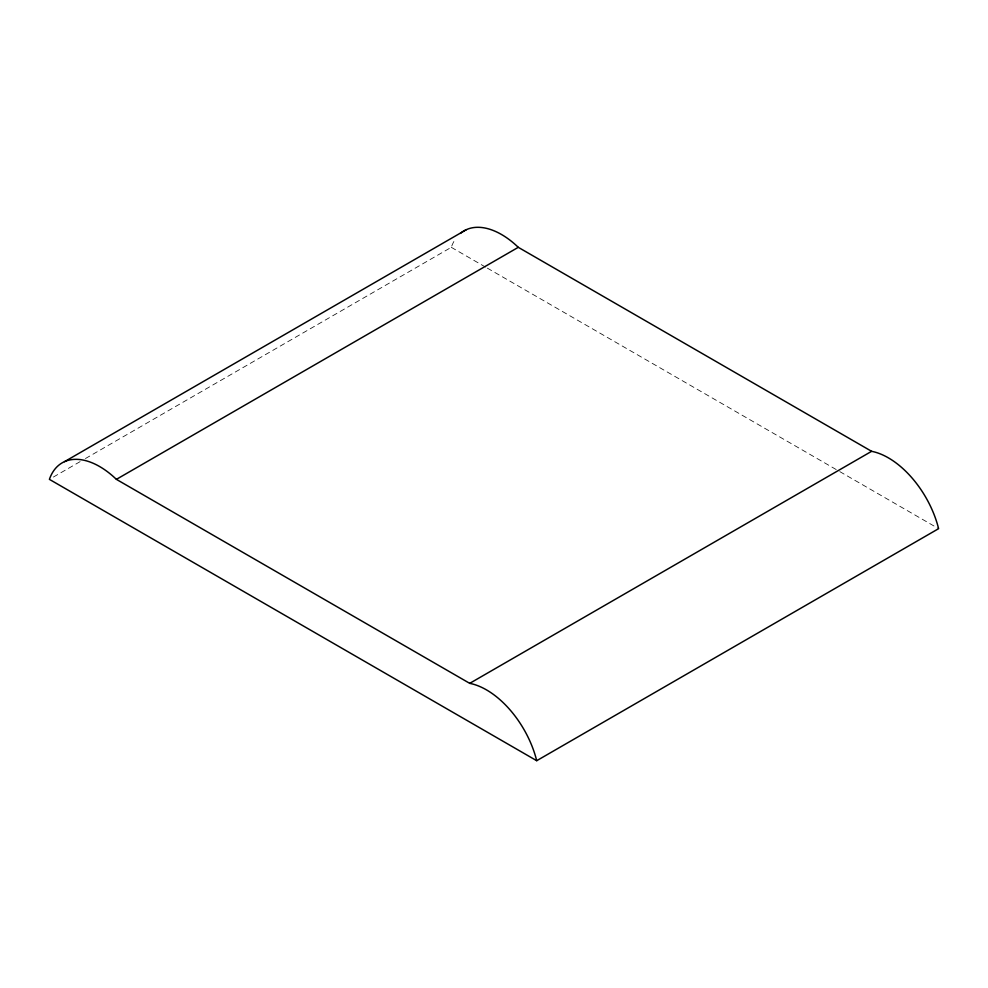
<?xml version="1.0" encoding="UTF-8"?>
<svg xmlns="http://www.w3.org/2000/svg" width="988" height="988" viewBox="0 0 988 988"><rect width="100%" height="100%" fill="white"/><g stroke="black" fill="none" stroke-linecap="round" stroke-linejoin="round"><path stroke-width="0.74" stroke-dasharray="4.94 3.71" d="M53.401 477.043L80.114 461.631M85.45 458.543L451.294 247.321A74.89 43.237 60 0 1 455.727 238.54M451.294 247.321L486.01 267.365M487.343 268.131L838.466 470.856M839.8 471.622L938.6 528.666"/><path stroke-width="1.48" d="M64.504 461.668L466.398 229.636M116.386 479.353L518.28 247.321L871.614 451.318A74.89 43.237 60 0 1 938.6 528.666L536.706 760.698L49.4 479.353A74.89 43.237 60 0 1 116.386 479.353L469.72 683.35A74.89 43.237 60 0 1 536.706 760.698M469.72 683.35L871.614 451.318M460.408 233.403A74.89 43.237 60 0 1 518.28 247.321"/></g></svg>
